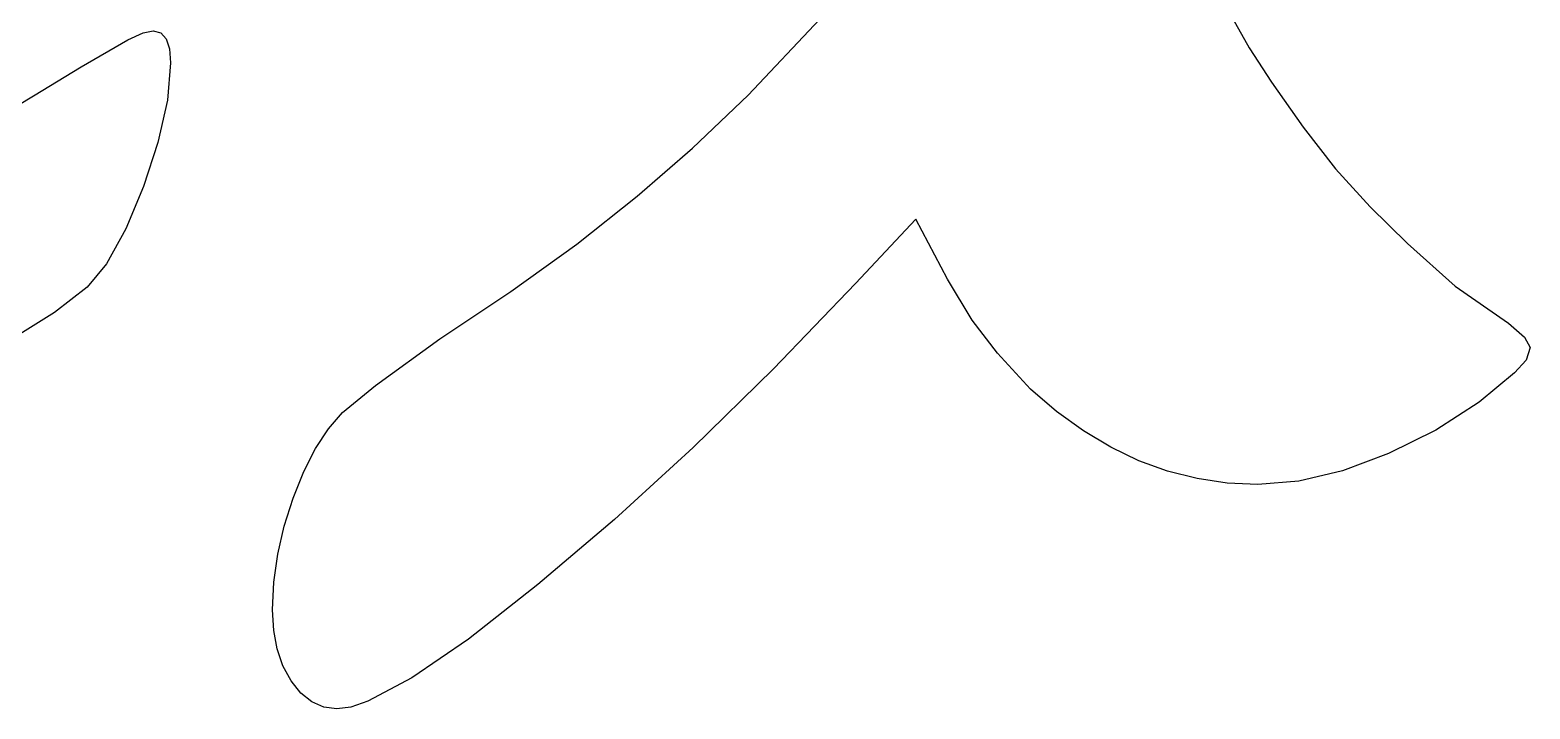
# Model space of a CAD drawing. Extents: x 9 to 1857, y 16 to 982.
# Drawn here: x 495 to 601.3, y 720.6 to 768.8 of the extents above; entities that cross this region are included whole.
import ezdxf

# ---------------------------------------------------------------- set-up
doc = ezdxf.new("R2010")
doc.units = 0

msp = doc.modelspace()

# ---------------------------------------------------------------- linework, layer by layer
at = {"layer": 'Layer 1'}
for p, q in [((579.782714, 770.38035), (581.410515, 767.503706)), ((545.865831, 764.161988), (550.947346, 769.553558)), ((498.58269, 766.1774), (501.889977, 768.08942)), ((501.889977, 768.08942), (502.975179, 768.567425)), ((502.975179, 768.567425), (503.68142, 768.72676)), ((503.68142, 768.72676), (504.224021, 768.584649)), ((504.224021, 768.584649), (504.611592, 768.158317)), ((504.611592, 768.158317), (504.844136, 767.447764)), ((504.844136, 767.447764), (504.92165, 766.45299)), ((581.410515, 767.503706), (582.986636, 765.074925)), ((495.20651, 764.11035), (498.58269, 766.1774)), ((504.92165, 766.45299), (504.69772, 763.800272)), ((582.986636, 765.074925), (585.225956, 761.888213)), ((492.79494, 762.6634), (495.20651, 764.11035)), ((504.69772, 763.800272), (504.025931, 760.80306)), ((541.921206, 760.389618), (545.865831, 764.161988)), ((585.225956, 761.888213), (587.534156, 758.942655)), ((504.025931, 760.80306), (503.009634, 757.685247)), ((538.011025, 756.987613), (541.921206, 760.389618)), ((587.534156, 758.942655), (589.980174, 756.23827)), ((503.009634, 757.685247), (501.752181, 754.67079)), ((533.721881, 753.602828), (538.011025, 756.987613)), ((589.980174, 756.23827), (592.632886, 753.637235)), ((557.768626, 755.359768), (553.496726, 750.812248)), ((560.007934, 751.122308), (557.768626, 755.359768)), ((501.752181, 754.67079), (500.374146, 752.190323)), ((529.053775, 750.235263), (533.721881, 753.602828)), ((592.632886, 753.637235), (596.009084, 750.60555)), ((500.374146, 752.190323), (498.996101, 750.53668)), ((561.764916, 748.193988), (560.007934, 751.122308)), ((498.996101, 750.53668), (496.683592, 748.740932)), ((524.006706, 746.884918), (529.053775, 750.235263)), ((553.496726, 750.812248), (547.67022, 744.748904)), ((596.009084, 750.60555), (599.798696, 747.987275)), ((496.683592, 748.740932), (493.673456, 746.867668)), ((563.556369, 745.868546), (561.764916, 748.193988)), ((599.798696, 747.987275), (600.935561, 747.005435)), ((519.459179, 743.577621), (524.006706, 746.884918)), ((600.935561, 747.005435), (601.314516, 746.264735)), ((565.899026, 743.301958), (563.556369, 745.868546)), ((601.314516, 746.264735), (601.038914, 745.369016)), ((547.67022, 744.748904), (541.972901, 739.167873)), ((601.038914, 745.369016), (600.212106, 744.473295)), ((517.116516, 741.648368), (519.459179, 743.577621)), ((600.212106, 744.473295), (597.714401, 742.389018)), ((567.748606, 741.719371), (565.899026, 743.301958)), ((516.121756, 740.49426), (517.116516, 741.648368)), ((569.645556, 740.347796), (567.748606, 741.719371)), ((597.714401, 742.389018), (594.631046, 740.408085)), ((515.204506, 739.098996), (516.121756, 740.49426)), ((571.589876, 739.187233), (569.645556, 740.347796)), ((594.631046, 740.408085), (591.289314, 738.754445)), ((514.364766, 737.462575), (515.204506, 739.098996)), ((541.972901, 739.167873), (536.40477, 734.069154)), ((573.581566, 738.237681), (571.589876, 739.187233)), ((575.620626, 737.49914), (573.581566, 738.237681)), ((591.289314, 738.754445), (588.016476, 737.514205)), ((513.602536, 735.584998), (514.364766, 737.462575)), ((577.707056, 736.971611), (575.620626, 737.49914)), ((588.016476, 737.514205), (584.933129, 736.790742)), ((579.840856, 736.655094), (577.707056, 736.971611)), ((582.022026, 736.549588), (579.840856, 736.655094)), ((584.933129, 736.790742), (582.022026, 736.549588)), ((512.969504, 733.591157), (513.602536, 735.584998)), ((536.40477, 734.069154), (530.965826, 729.452748)), ((512.517339, 731.605926), (512.969504, 733.591157)), ((512.246039, 729.629302), (512.517339, 731.605926)), ((512.155606, 727.661288), (512.246039, 729.629302)), ((530.965826, 729.452748), (526.043645, 725.594252)), ((512.237427, 726.210047), (512.155606, 727.661288)), ((512.482889, 724.887996), (512.237427, 726.210047)), ((526.043645, 725.594252), (522.025801, 722.838183)), ((512.891992, 723.695132), (512.482889, 724.887996)), ((513.464736, 722.631458), (512.891992, 723.695132)), ((514.158059, 721.757276), (513.464736, 722.631458)), ((522.025801, 722.838183), (518.912295, 721.184542)), ((514.928899, 721.132861), (514.158059, 721.757276)), ((515.777254, 720.758211), (514.928899, 721.132861)), ((518.912295, 721.184542), (517.694668, 720.771131)), ((516.703126, 720.633328), (515.777254, 720.758211)), ((517.694668, 720.771131), (516.703126, 720.633328))]:
    msp.add_line(p, q, dxfattribs=at)

doc.saveas('drawing.dxf')
